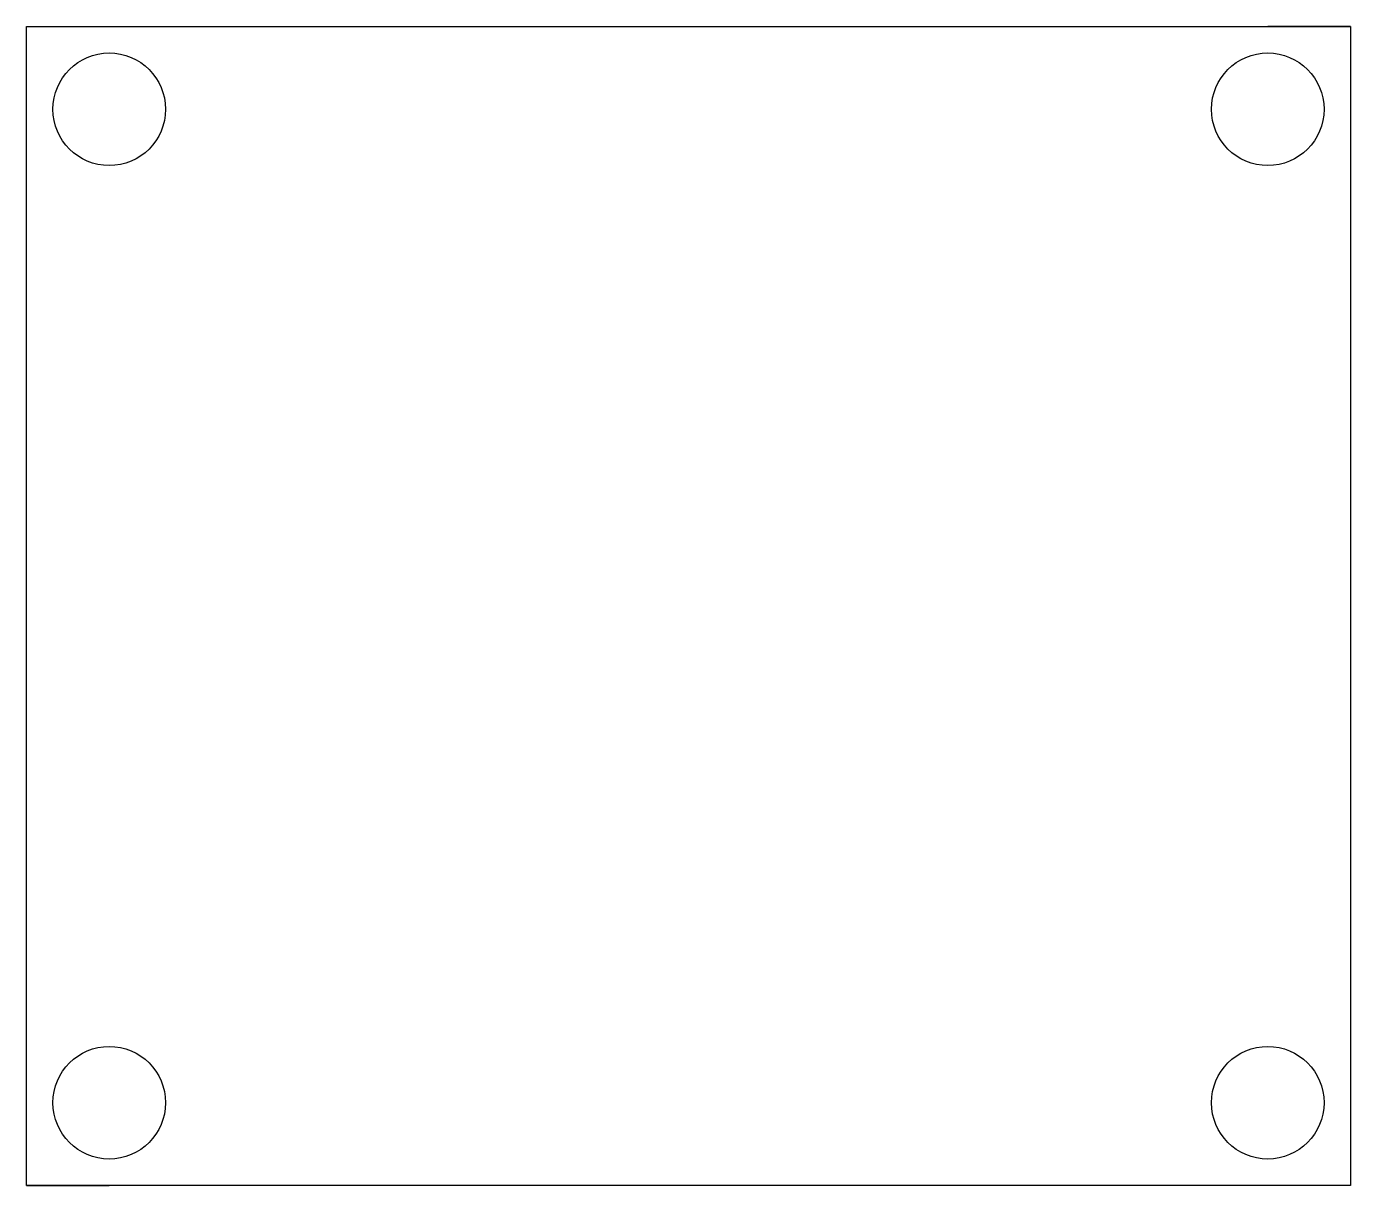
# Model space of a CAD drawing. Header units: millimetres. Extents: x 1725.5 to 1805.5, y 1401.3 to 1471.3.
import ezdxf

# ---------------------------------------------------------------- set-up
doc = ezdxf.new("R2010")
doc.units = ezdxf.units.MM

msp = doc.modelspace()

# ---------------------------------------------------------------- linework, layer by layer
for p, q in [((1725.48, 1401.298), (1725.48, 1471.298)), ((1725.48, 1471.298), (1805.48, 1471.298)), ((1725.48, 1471.298), (1730.48, 1471.298)), ((1805.48, 1471.298), (1800.48, 1471.298)), ((1805.48, 1471.298), (1805.48, 1401.298)), ((1805.48, 1401.298), (1725.48, 1401.298)), ((1725.48, 1401.298), (1730.48, 1401.298)), ((1805.48, 1401.298), (1800.48, 1401.298))]:
    msp.add_line(p, q)
for centre in [(1730.48, 1466.298), (1800.48, 1466.298), (1730.48, 1406.298), (1800.48, 1406.298)]:
    msp.add_circle(centre, 3.4)

doc.saveas('drawing.dxf')
